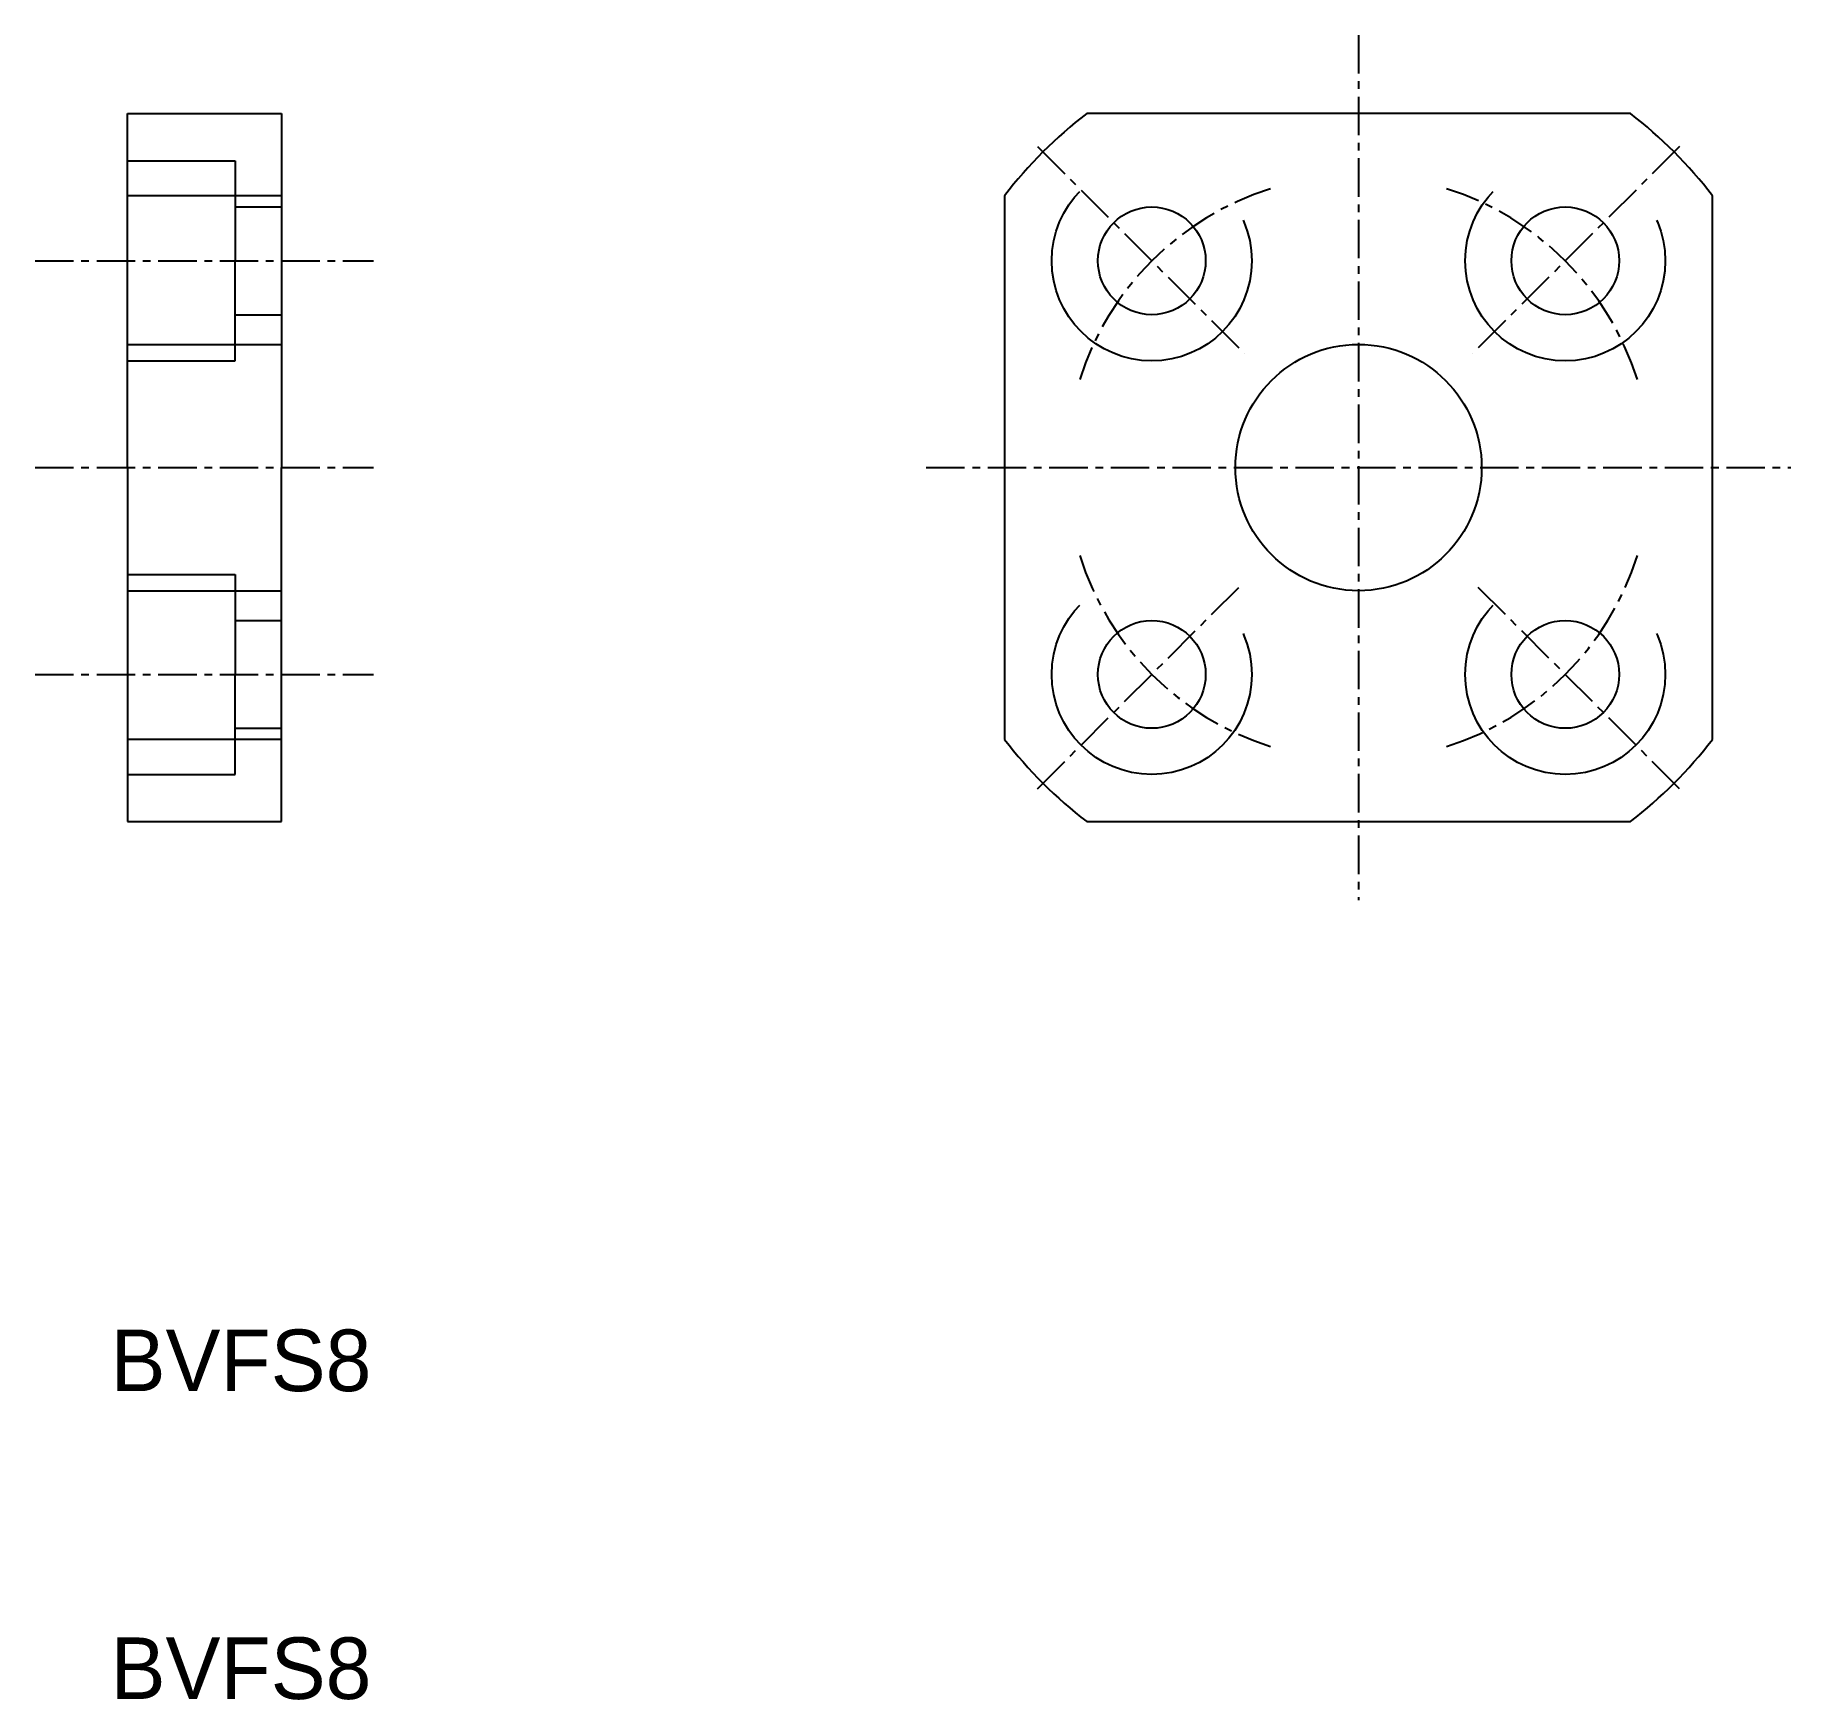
# Model space of a CAD drawing. Extents: x 150.2 to 207.2, y 78.5 to 132.6.
import ezdxf

# ---------------------------------------------------------------- set-up
doc = ezdxf.new("R2010")
doc.units = 0
doc.linetypes.add('CENTER', pattern=[2, 1.25, -0.25, 0.25, -0.25])
doc.linetypes.add('DASHED', pattern=[19.05, 12.7, -6.35])
doc.layers.get('0').update_dxf_attribs({"linetype": 'CONTINUOUS'})
doc.layers.add('CENTER', color=1, linetype='CENTER')

msp = doc.modelspace()

# ---------------------------------------------------------------- linework, layer by layer
for p, q in [((153.202, 118.551), (153.202, 130.051)), ((153.202, 130.051), (158.202, 130.051)), ((158.202, 130.051), (158.202, 118.551)), ((202.034, 130.051), (184.37, 130.051)), ((158.202, 127.383), (153.202, 127.383)), ((181.702, 127.383), (181.702, 109.719)), ((204.702, 109.719), (204.702, 127.383)), ((153.202, 118.551), (153.202, 107.051)), ((158.202, 107.051), (158.202, 118.551)), ((158.202, 109.719), (153.202, 109.719)), ((153.202, 107.051), (158.202, 107.051)), ((184.37, 107.051), (202.034, 107.051))]:
    msp.add_line(p, q)
at = {"color": 3, "linetype": 'DASHED'}
for p, q in [((153.202, 128.518), (156.702, 128.518)), ((156.702, 128.518), (156.702, 125.268)), ((156.702, 127.018), (158.202, 127.018)), ((156.702, 122.018), (156.702, 125.268)), ((156.702, 123.518), (158.202, 123.518)), ((153.202, 122.551), (158.202, 122.551)), ((153.202, 122.018), (156.702, 122.018)), ((153.202, 115.083), (156.702, 115.083)), ((156.702, 115.083), (156.702, 111.833)), ((153.202, 114.551), (158.202, 114.551)), ((156.702, 113.583), (158.202, 113.583)), ((156.702, 108.583), (156.702, 111.833)), ((156.702, 110.083), (158.202, 110.083)), ((153.202, 108.583), (156.702, 108.583))]:
    msp.add_line(p, q, dxfattribs=at)
for centre in [(186.484, 125.268), (199.919, 125.268), (186.484, 111.833), (199.919, 111.833)]:
    msp.add_circle(centre, 3.25, dxfattribs=at)
for centre, radius in [((186.484, 125.268), 1.75), ((199.919, 125.268), 1.75), ((193.202, 118.551), 4), ((186.484, 111.833), 1.75), ((199.919, 111.833), 1.75)]:
    msp.add_circle(centre, radius)
for start, end in [(127.5235, 142.4765), (37.5235, 52.4765), (217.5235, 232.4765), (307.5235, 322.4765)]:
    msp.add_arc((193.202, 118.551), 14.5, start, end)
at = {"layer": 'CENTER', "color": 1, "linetype": 'CENTER'}
for p, q in [((193.202, 132.599), (193.202, 104.503)), ((182.772, 128.981), (189.49, 122.263)), ((182.772, 128.981), (189.49, 122.263)), ((203.632, 128.981), (196.914, 122.263)), ((150.202, 125.268), (161.202, 125.268)), ((150.202, 118.551), (161.202, 118.551)), ((179.154, 118.551), (207.25, 118.551)), ((182.772, 108.121), (189.49, 114.838)), ((203.632, 108.121), (196.914, 114.838)), ((150.202, 111.833), (161.202, 111.833))]:
    msp.add_line(p, q, dxfattribs=at)
for start, end in [(107.5219, 162.4781), (17.5219, 72.4781), (197.5219, 252.4781), (287.5219, 342.4781)]:
    msp.add_arc((193.202, 118.551), 9.5, start, end, dxfattribs=at)

# ---------------------------------------------------------------- texts
for p in [(152.656, 88.551), (152.656, 78.551)]:
    msp.add_text('BVFS8', height=2).set_placement(p)

doc.saveas('drawing.dxf')
